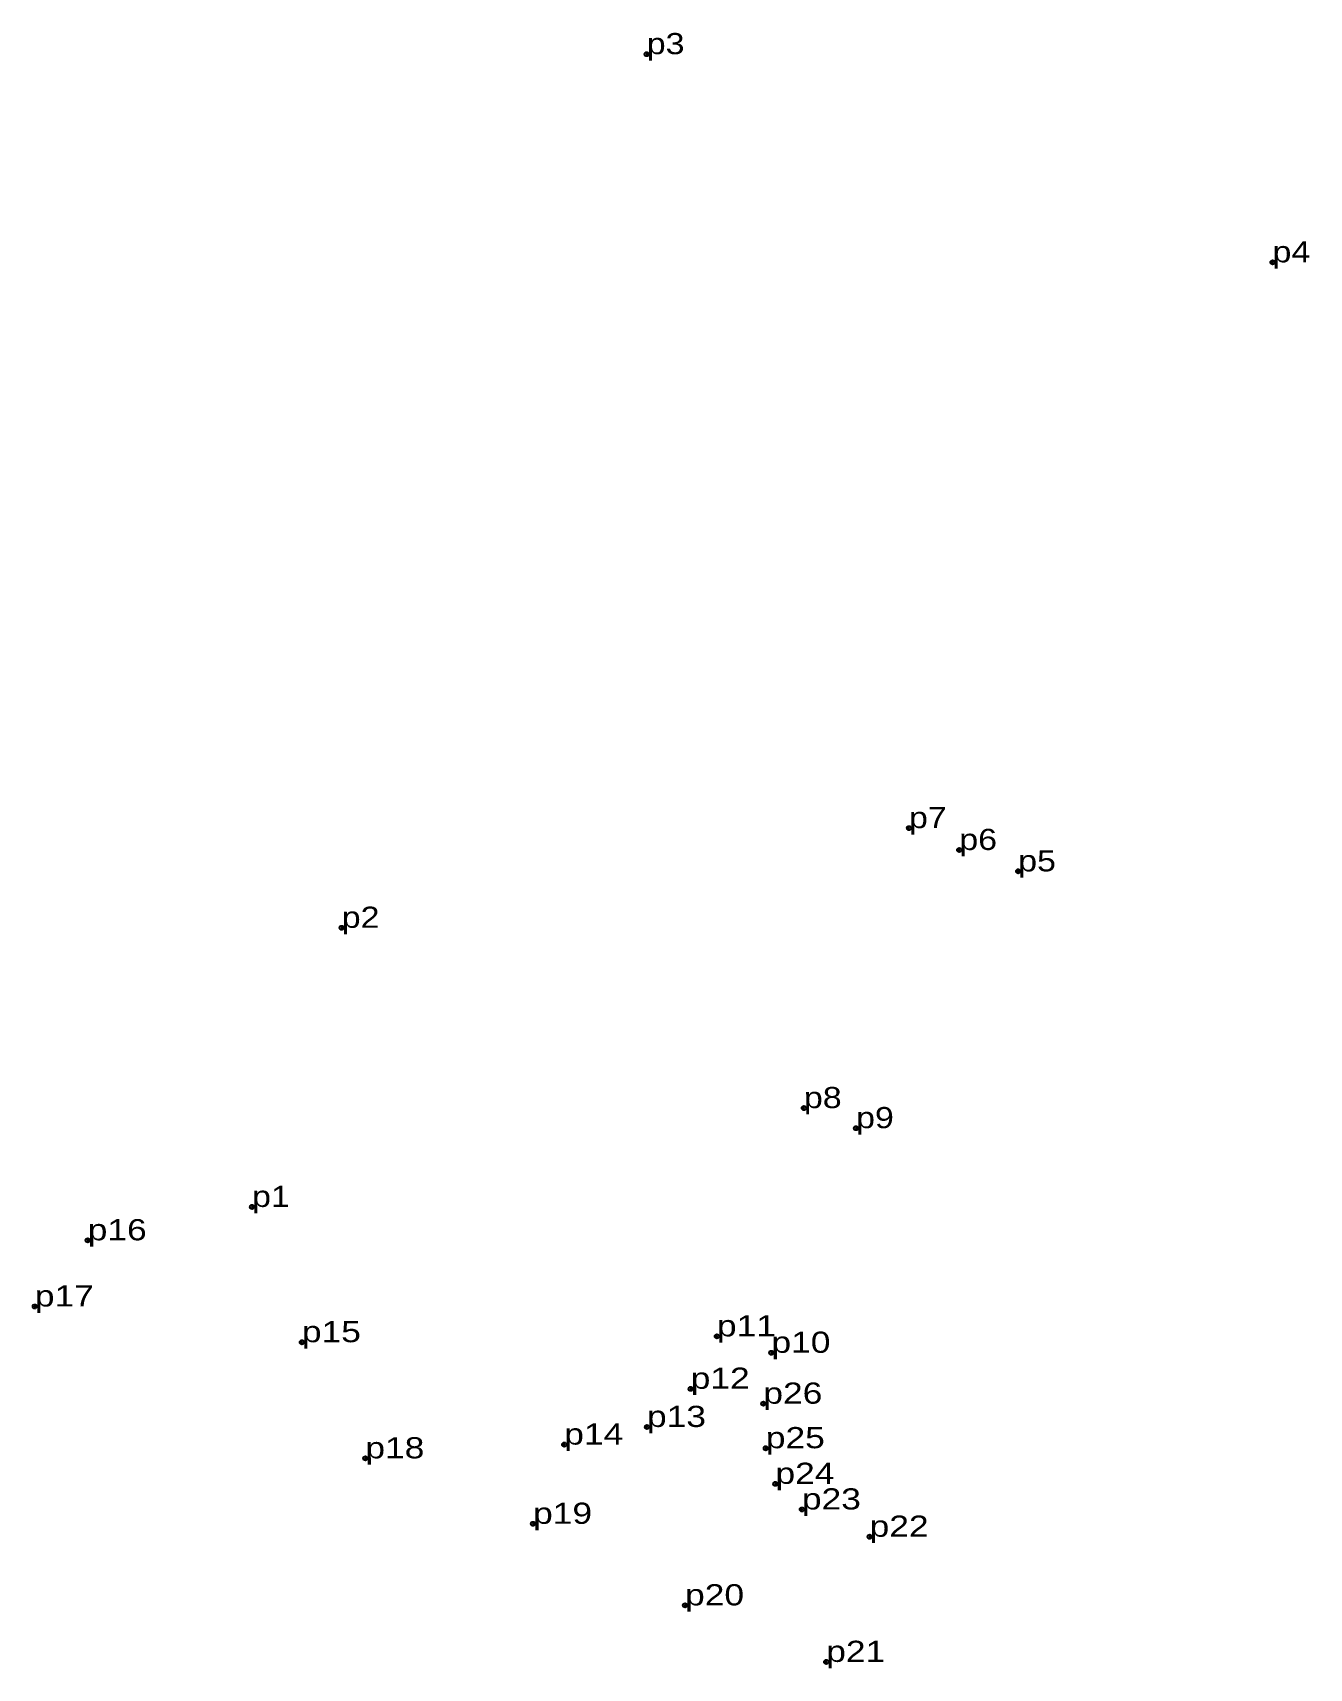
# Model space of a CAD drawing. Header units: metres. Extents: x 537048 to 537156, y 1838597 to 1838736.
import ezdxf

# ---------------------------------------------------------------- set-up
doc = ezdxf.new("R2010")
doc.units = ezdxf.units.M
doc.header["$LTSCALE"] = 0.72
doc.header["$PDMODE"] = 32
doc.header["$PDSIZE"] = 0.36
doc.layers.add('12', color=7, linetype='Continuous')
doc.layers.add('7', color=7, linetype='Continuous')

msp = doc.modelspace()

# ---------------------------------------------------------------- linework, layer by layer
at = {"layer": '7'}
for p in [(537100.06, 1838734.17), (537153.3, 1838716.46), (537122.37, 1838668.32), (537126.65, 1838666.46), (537131.66, 1838664.65), (537074.11, 1838659.84), (537113.43, 1838644.5), (537117.87, 1838642.79), (537066.48, 1838636.09), (537052.5, 1838633.25), (537048, 1838627.62), (537070.72, 1838624.58), (537106.03, 1838625.08), (537110.67, 1838623.68), (537103.8, 1838620.61), (537109.98, 1838619.35), (537100.08, 1838617.37), (537093.04, 1838615.87), (537110.19, 1838615.56), (537076.12, 1838614.7), (537111.01, 1838612.53), (537113.26, 1838610.35), (537090.39, 1838609.13), (537119.03, 1838608.03), (537103.32, 1838602.19), (537115.33, 1838597.38)]:
    msp.add_point(p, dxfattribs=at)

# ---------------------------------------------------------------- texts
at = {"layer": '12'}
for s, width, p in [('p3', 1.2, (537100.06, 1838734.17)), ('p4', 1.2, (537153.3, 1838716.46)), ('p7', 1.2, (537122.37, 1838668.32)), ('p6', 1.2, (537126.65, 1838666.46)), ('p5', 1.2, (537131.66, 1838664.64)), ('p2', 1.2, (537074.11, 1838659.84)), ('p8', 1.2, (537113.43, 1838644.5)), ('p9', 1.2, (537117.87, 1838642.79)), ('p1', 1.2, (537066.48, 1838636.09)), ('p16', 1.25, (537052.5, 1838633.25)), ('p17', 1.25, (537048, 1838627.62)), ('p15', 1.25, (537070.72, 1838624.58)), ('p11', 1.25, (537106.03, 1838625.08)), ('p10', 1.25, (537110.67, 1838623.68)), ('p12', 1.25, (537103.8, 1838620.62)), ('p26', 1.25, (537109.98, 1838619.35)), ('p13', 1.25, (537100.08, 1838617.37)), ('p18', 1.25, (537076.12, 1838614.7)), ('p14', 1.25, (537093.04, 1838615.87)), ('p25', 1.25, (537110.19, 1838615.56)), ('p24', 1.25, (537111.01, 1838612.53)), ('p19', 1.25, (537090.39, 1838609.13)), ('p23', 1.25, (537113.26, 1838610.35)), ('p22', 1.25, (537119.02, 1838608.03)), ('p20', 1.25, (537103.32, 1838602.19)), ('p21', 1.25, (537115.33, 1838597.38))]:
    msp.add_text(s, height=1.8, dxfattribs=dict(at, width=width)).set_placement(p)

doc.saveas('drawing.dxf')
